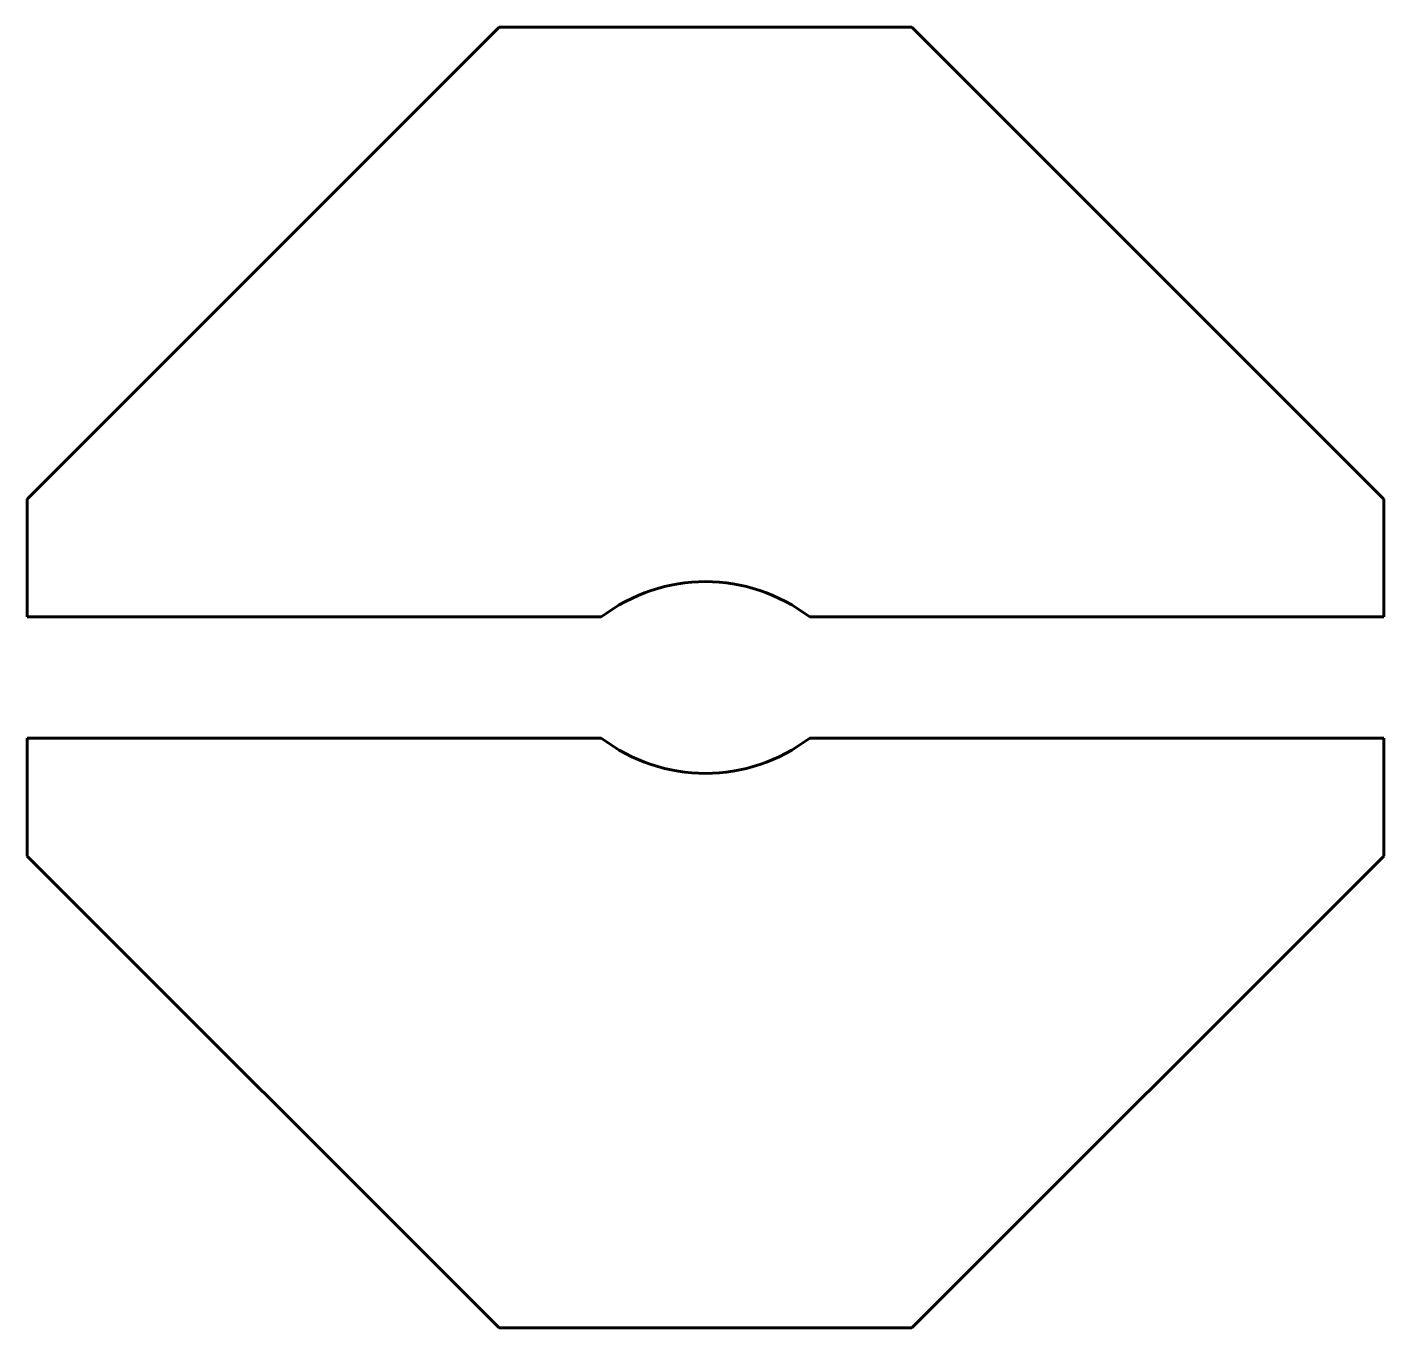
# Model space of a CAD drawing. Header units: millimetres. Extents: x -61 to 169, y -121 to 99.
import ezdxf

# ---------------------------------------------------------------- set-up
doc = ezdxf.new("R2010")
doc.units = ezdxf.units.MM
doc.linetypes.add('K5LT_BASIC', pattern=[0])

msp = doc.modelspace()

# ---------------------------------------------------------------- linework, layer by layer
at = {"color": 5, "linetype": 'K5LT_BASIC', "lineweight": 60, "true_color": 0x0000ff}
for p, q in [((18.62, 99.35), (-61.38, 19.35)), ((18.62, 99.35), (88.62, 99.35)), ((88.62, 99.35), (168.62, 19.35)), ((-61.38, -0.65), (-61.38, 19.35)), ((168.62, -0.65), (168.62, 19.35)), ((-61.38, -0.65), (35.95, -0.65)), ((71.28, -0.65), (168.62, -0.65)), ((-61.38, -21.17), (35.95, -21.17)), ((-61.38, -21.17), (-61.38, -41.17)), ((71.28, -21.17), (168.62, -21.17)), ((168.62, -21.17), (168.62, -41.17)), ((18.62, -121.17), (-61.38, -41.17)), ((88.62, -121.17), (168.62, -41.17)), ((18.62, -121.17), (88.62, -121.17))]:
    msp.add_line(p, q, dxfattribs=at)
for centre, start, end in [((53.62, -23.65), 52.4765, 127.5235), ((53.62, 1.83), 232.4765, 307.5235)]:
    msp.add_arc(centre, 29, start, end, dxfattribs=at)

doc.saveas('drawing.dxf')
